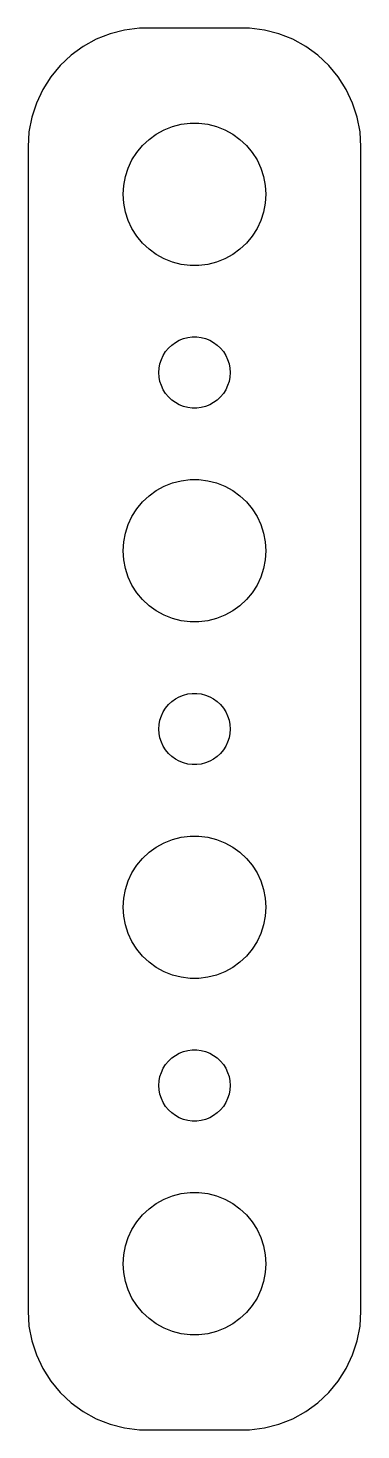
# Model space of a CAD drawing. Extents: x -7 to 7, y -29.5 to 29.5.
import ezdxf

# ---------------------------------------------------------------- set-up
doc = ezdxf.new("R2010")
doc.units = 0
doc.layers.get('0').update_dxf_attribs({"linetype": 'CONTINUOUS'})

msp = doc.modelspace()

# ---------------------------------------------------------------- linework, layer by layer
for points in [[(2, -29.4901), (2.31395, -29.4901), (2.93691, -29.4114), (3.54508, -29.2553), (4.1289, -29.0241), (4.67913, -28.7216), (5.18712, -28.3526), (5.64484, -27.9227), (6.04508, -27.4389), (6.38153, -26.9088), (6.64888, -26.3406), (6.84292, -25.7434), (6.96057, -25.1267), (7, -24.5), (7, 24.5), (6.96057, 25.1267), (6.84292, 25.7434), (6.64888, 26.3406), (6.38153, 26.9088), (6.04508, 27.4389), (5.64484, 27.9227), (5.18712, 28.3526), (4.67913, 28.7216), (4.1289, 29.0241), (3.54508, 29.2553), (2.93691, 29.4114), (2.31395, 29.4901), (2, 29.4901), (2, 29.497), (-2, 29.497), (-2, 29.4901), (-2.31395, 29.4901), (-2.93691, 29.4114), (-3.54508, 29.2553), (-4.1289, 29.0241), (-4.67913, 28.7216), (-5.18712, 28.3526), (-5.64484, 27.9227), (-6.04508, 27.4389), (-6.38153, 26.9088), (-6.64888, 26.3406), (-6.84292, 25.7434), (-6.96057, 25.1267), (-7, 24.5), (-7, -24.5), (-6.96057, -25.1267), (-6.84292, -25.7434), (-6.64888, -26.3406), (-6.38153, -26.9088), (-6.04508, -27.4389), (-5.64484, -27.9227), (-5.18712, -28.3526), (-4.67913, -28.7216), (-4.1289, -29.0241), (-3.54508, -29.2553), (-2.93691, -29.4114), (-2.31395, -29.4901), (-2, -29.4901), (-2, -29.497), (2, -29.497)], [(-0.188372, 19.5059), (-0.562144, 19.5531), (-0.927051, 19.6468), (-1.27734, 19.7855), (-1.60748, 19.967), (-1.91227, 20.1885), (-2.18691, 20.4464), (-2.42705, 20.7366), (-2.62892, 21.0547), (-2.78933, 21.3956), (-2.90575, 21.7539), (-2.97634, 22.124), (-3, 22.5), (-2.97634, 22.876), (-2.90575, 23.2461), (-2.78933, 23.6044), (-2.62892, 23.9453), (-2.42705, 24.2634), (-2.18691, 24.5536), (-1.91227, 24.8115), (-1.60748, 25.033), (-1.27734, 25.2145), (-0.927051, 25.3532), (-0.562144, 25.4469), (-0.188372, 25.4941), (0.188372, 25.4941), (0.562144, 25.4469), (0.927051, 25.3532), (1.27734, 25.2145), (1.60748, 25.033), (1.91227, 24.8115), (2.18691, 24.5536), (2.42705, 24.2634), (2.62892, 23.9453), (2.78933, 23.6044), (2.90575, 23.2461), (2.97634, 22.876), (3, 22.5), (2.97634, 22.124), (2.90575, 21.7539), (2.78933, 21.3956), (2.62892, 21.0547), (2.42705, 20.7366), (2.18691, 20.4464), (1.91227, 20.1885), (1.60748, 19.967), (1.27734, 19.7855), (0.927051, 19.6468), (0.562144, 19.5531), (0.188372, 19.5059)], [(-0.094186, 13.503), (-0.281072, 13.5266), (-0.463525, 13.5734), (-0.638669, 13.6428), (-0.80374, 13.7335), (-0.956136, 13.8442), (-1.09345, 13.9732), (-1.21353, 14.1183), (-1.31446, 14.2774), (-1.39466, 14.4478), (-1.45287, 14.627), (-1.48817, 14.812), (-1.5, 15), (-1.48817, 15.188), (-1.45287, 15.373), (-1.39466, 15.5522), (-1.31446, 15.7226), (-1.21353, 15.8817), (-1.09345, 16.0268), (-0.956136, 16.1558), (-0.80374, 16.2665), (-0.638669, 16.3572), (-0.463525, 16.4266), (-0.281072, 16.4734), (-0.094186, 16.497), (0.094186, 16.497), (0.281072, 16.4734), (0.463525, 16.4266), (0.638669, 16.3572), (0.80374, 16.2665), (0.956136, 16.1558), (1.09345, 16.0268), (1.21353, 15.8817), (1.31446, 15.7226), (1.39466, 15.5522), (1.45287, 15.373), (1.48817, 15.188), (1.5, 15), (1.48817, 14.812), (1.45287, 14.627), (1.39466, 14.4478), (1.31446, 14.2774), (1.21353, 14.1183), (1.09345, 13.9732), (0.956136, 13.8442), (0.80374, 13.7335), (0.638669, 13.6428), (0.463525, 13.5734), (0.281072, 13.5266), (0.094186, 13.503)], [(-0.188372, 4.50592), (-0.562144, 4.55314), (-0.927051, 4.64683), (-1.27734, 4.78552), (-1.60748, 4.96702), (-1.91227, 5.18846), (-2.18691, 5.44636), (-2.42705, 5.73664), (-2.62892, 6.05474), (-2.78933, 6.39563), (-2.90575, 6.75393), (-2.97634, 7.124), (-3, 7.5), (-2.97634, 7.876), (-2.90575, 8.24607), (-2.78933, 8.60437), (-2.62892, 8.94526), (-2.42705, 9.26336), (-2.18691, 9.55364), (-1.91227, 9.81154), (-1.60748, 10.033), (-1.27734, 10.2145), (-0.927051, 10.3532), (-0.562144, 10.4469), (-0.188372, 10.4941), (0.188372, 10.4941), (0.562144, 10.4469), (0.927051, 10.3532), (1.27734, 10.2145), (1.60748, 10.033), (1.91227, 9.81154), (2.18691, 9.55364), (2.42705, 9.26336), (2.62892, 8.94526), (2.78933, 8.60437), (2.90575, 8.24607), (2.97634, 7.876), (3, 7.5), (2.97634, 7.124), (2.90575, 6.75393), (2.78933, 6.39563), (2.62892, 6.05474), (2.42705, 5.73664), (2.18691, 5.44636), (1.91227, 5.18846), (1.60748, 4.96702), (1.27734, 4.78552), (0.927051, 4.64683), (0.562144, 4.55314), (0.188372, 4.50592)], [(-0.094186, -1.49704), (-0.281072, -1.47343), (-0.463525, -1.42658), (-0.638669, -1.35724), (-0.80374, -1.26649), (-0.956136, -1.15577), (-1.09345, -1.02682), (-1.21353, -0.881678), (-1.31446, -0.722631), (-1.39466, -0.552187), (-1.45287, -0.373035), (-1.48817, -0.188), (-1.5, 0), (-1.48817, 0.188), (-1.45287, 0.373035), (-1.39466, 0.552187), (-1.31446, 0.722631), (-1.21353, 0.881678), (-1.09345, 1.02682), (-0.956136, 1.15577), (-0.80374, 1.26649), (-0.638669, 1.35724), (-0.463525, 1.42658), (-0.281072, 1.47343), (-0.094186, 1.49704), (0.094186, 1.49704), (0.281072, 1.47343), (0.463525, 1.42658), (0.638669, 1.35724), (0.80374, 1.26649), (0.956136, 1.15577), (1.09345, 1.02682), (1.21353, 0.881678), (1.31446, 0.722631), (1.39466, 0.552187), (1.45287, 0.373035), (1.48817, 0.188), (1.5, 0), (1.48817, -0.188), (1.45287, -0.373035), (1.39466, -0.552187), (1.31446, -0.722631), (1.21353, -0.881678), (1.09345, -1.02682), (0.956136, -1.15577), (0.80374, -1.26649), (0.638669, -1.35724), (0.463525, -1.42658), (0.281072, -1.47343), (0.094186, -1.49704)], [(-0.188372, -10.4941), (-0.562144, -10.4469), (-0.927051, -10.3532), (-1.27734, -10.2145), (-1.60748, -10.033), (-1.91227, -9.81154), (-2.18691, -9.55364), (-2.42705, -9.26336), (-2.62892, -8.94526), (-2.78933, -8.60437), (-2.90575, -8.24607), (-2.97634, -7.876), (-3, -7.5), (-2.97634, -7.124), (-2.90575, -6.75393), (-2.78933, -6.39563), (-2.62892, -6.05474), (-2.42705, -5.73664), (-2.18691, -5.44636), (-1.91227, -5.18846), (-1.60748, -4.96702), (-1.27734, -4.78552), (-0.927051, -4.64683), (-0.562144, -4.55314), (-0.188372, -4.50592), (0.188372, -4.50592), (0.562144, -4.55314), (0.927051, -4.64683), (1.27734, -4.78552), (1.60748, -4.96702), (1.91227, -5.18846), (2.18691, -5.44636), (2.42705, -5.73664), (2.62892, -6.05474), (2.78933, -6.39563), (2.90575, -6.75393), (2.97634, -7.124), (3, -7.5), (2.97634, -7.876), (2.90575, -8.24607), (2.78933, -8.60437), (2.62892, -8.94526), (2.42705, -9.26336), (2.18691, -9.55364), (1.91227, -9.81154), (1.60748, -10.033), (1.27734, -10.2145), (0.927051, -10.3532), (0.562144, -10.4469), (0.188372, -10.4941)], [(-0.094186, -16.497), (-0.281072, -16.4734), (-0.463525, -16.4266), (-0.638669, -16.3572), (-0.80374, -16.2665), (-0.956136, -16.1558), (-1.09345, -16.0268), (-1.21353, -15.8817), (-1.31446, -15.7226), (-1.39466, -15.5522), (-1.45287, -15.373), (-1.48817, -15.188), (-1.5, -15), (-1.48817, -14.812), (-1.45287, -14.627), (-1.39466, -14.4478), (-1.31446, -14.2774), (-1.21353, -14.1183), (-1.09345, -13.9732), (-0.956136, -13.8442), (-0.80374, -13.7335), (-0.638669, -13.6428), (-0.463525, -13.5734), (-0.281072, -13.5266), (-0.094186, -13.503), (0.094186, -13.503), (0.281072, -13.5266), (0.463525, -13.5734), (0.638669, -13.6428), (0.80374, -13.7335), (0.956136, -13.8442), (1.09345, -13.9732), (1.21353, -14.1183), (1.31446, -14.2774), (1.39466, -14.4478), (1.45287, -14.627), (1.48817, -14.812), (1.5, -15), (1.48817, -15.188), (1.45287, -15.373), (1.39466, -15.5522), (1.31446, -15.7226), (1.21353, -15.8817), (1.09345, -16.0268), (0.956136, -16.1558), (0.80374, -16.2665), (0.638669, -16.3572), (0.463525, -16.4266), (0.281072, -16.4734), (0.094186, -16.497)], [(-0.188372, -25.4941), (-0.562144, -25.4469), (-0.927051, -25.3532), (-1.27734, -25.2145), (-1.60748, -25.033), (-1.91227, -24.8115), (-2.18691, -24.5536), (-2.42705, -24.2634), (-2.62892, -23.9453), (-2.78933, -23.6044), (-2.90575, -23.2461), (-2.97634, -22.876), (-3, -22.5), (-2.97634, -22.124), (-2.90575, -21.7539), (-2.78933, -21.3956), (-2.62892, -21.0547), (-2.42705, -20.7366), (-2.18691, -20.4464), (-1.91227, -20.1885), (-1.60748, -19.967), (-1.27734, -19.7855), (-0.927051, -19.6468), (-0.562144, -19.5531), (-0.188372, -19.5059), (0.188372, -19.5059), (0.562144, -19.5531), (0.927051, -19.6468), (1.27734, -19.7855), (1.60748, -19.967), (1.91227, -20.1885), (2.18691, -20.4464), (2.42705, -20.7366), (2.62892, -21.0547), (2.78933, -21.3956), (2.90575, -21.7539), (2.97634, -22.124), (3, -22.5), (2.97634, -22.876), (2.90575, -23.2461), (2.78933, -23.6044), (2.62892, -23.9453), (2.42705, -24.2634), (2.18691, -24.5536), (1.91227, -24.8115), (1.60748, -25.033), (1.27734, -25.2145), (0.927051, -25.3532), (0.562144, -25.4469), (0.188372, -25.4941)]]:
    msp.add_lwpolyline(points, close=True)

doc.saveas('drawing.dxf')
